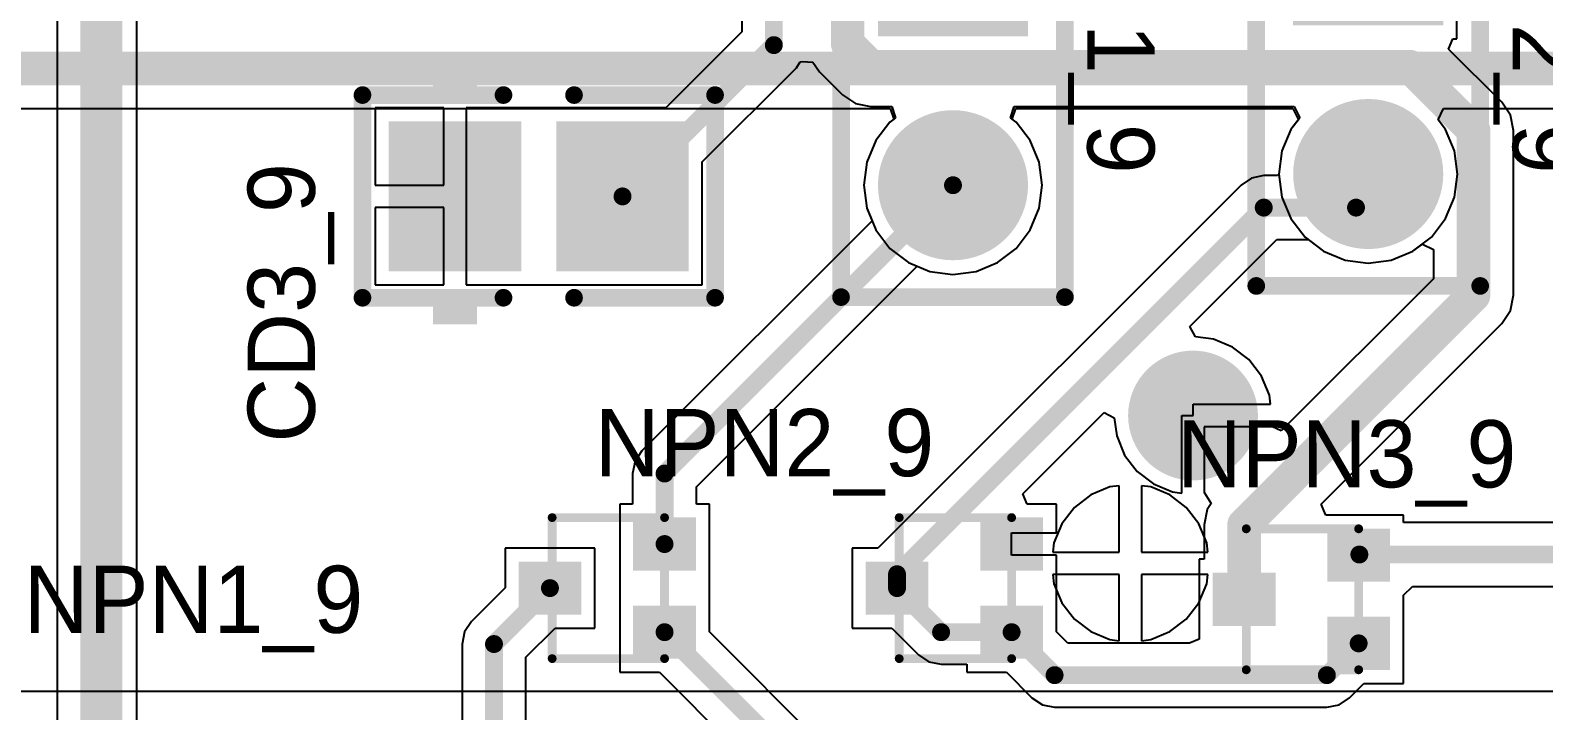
# Model space of a CAD drawing. Header units: millimetres. Extents: x 0.67 to 7.75, y 0.64 to 6.06.
# Drawn here: x 3.991 to 4.667, y 3.335 to 3.639 of the extents above; entities that cross this region are included whole.
import ezdxf

# ---------------------------------------------------------------- set-up
doc = ezdxf.new("R2010")
doc.units = ezdxf.units.MM
doc.header["$MEASUREMENT"] = 0
for name, color, linetype in [('BottomLayer', 5, 'Continuous'), ('BottomSolder', 6, 'Continuous'), ('MultiLayer', 9, 'Continuous'), ('PadHoleLayer', 156, 'Continuous'), ('TopLayer', 1, 'Continuous'), ('TopOverlay', 2, 'Continuous'), ('TopPaste', 8, 'Continuous'), ('TopSolder', 216, 'Continuous'), ('ViaHoleLayer', 16, 'Continuous')]:
    doc.layers.add(name, color=color, linetype=linetype)

# ---------------------------------------------------------------- blocks, each defined once
blk = doc.blocks.new('MMBT3904T_243')
at = {"layer": 'TopLayer'}
for points in [[(0.00787, -0.01004), (0.00787, 0.01004), (-0.00787, -0.01004), (-0.00787, 0.01004)], [(-0.01181, -0.06122), (-0.01181, -0.04114), (-0.02756, -0.06122), (-0.02756, -0.04114)], [(0.02756, -0.06122), (0.02756, -0.04114), (0.01181, -0.06122), (0.01181, -0.04114)]]:
    blk.add_solid(points, dxfattribs=at)
at = {"layer": 'TopOverlay', "const_width": 0.00394}
for points in [[(-0.0315, -0.00098), (0.0315, -0.00098)], [(-0.0315, -0.00098), (-0.0315, -0.05118)], [(0.0315, -0.00098), (0.0315, -0.05118)], [(-0.0315, -0.05118), (0.0315, -0.05118)]]:
    blk.add_lwpolyline(points, dxfattribs=at)
at = {"layer": 'TopOverlay', "const_width": 0.00197}
for points in [[(-0.03248, -0.00098, 1), (-0.03051, -0.00098, 1)], [(-0.03248, -0.00098, 1), (-0.03051, -0.00098, 1)], [(0.03051, -0.00098, 1), (0.03248, -0.00098, 1)], [(0.03051, -0.00098, 1), (0.03248, -0.00098, 1)], [(-0.03248, -0.05118, 1), (-0.03051, -0.05118, 1)], [(-0.03248, -0.05118, 1), (-0.03051, -0.05118, 1)], [(0.03051, -0.05118, 1), (0.03248, -0.05118, 1)], [(0.03051, -0.05118, 1), (0.03248, -0.05118, 1)]]:
    blk.add_lwpolyline(points, format="xyb", close=True, dxfattribs=at)
at = {"layer": 'TopPaste'}
for points in [[(0.00787, -0.01004), (0.00787, 0.01004), (-0.00787, -0.01004), (-0.00787, 0.01004)], [(-0.01181, -0.06122), (-0.01181, -0.04114), (-0.02756, -0.06122), (-0.02756, -0.04114)], [(0.02756, -0.06122), (0.02756, -0.04114), (0.01181, -0.06122), (0.01181, -0.04114)]]:
    blk.add_solid(points, dxfattribs=at)
at = {"layer": 'TopSolder'}
for points in [[(0.01187, -0.01404), (0.01187, 0.01404), (-0.01187, -0.01404), (-0.01187, 0.01404)], [(-0.00781, -0.06522), (-0.00781, -0.03714), (-0.03156, -0.06522), (-0.03156, -0.03714)], [(0.03156, -0.06522), (0.03156, -0.03714), (0.00781, -0.06522), (0.00781, -0.03714)]]:
    blk.add_solid(points, dxfattribs=at)
blk = doc.blocks.new('MMBT3904T_244')
at = {"layer": 'TopLayer'}
for points in [[(0.00787, -0.01004), (0.00787, 0.01004), (-0.00787, -0.01004), (-0.00787, 0.01004)], [(-0.01181, -0.06122), (-0.01181, -0.04114), (-0.02756, -0.06122), (-0.02756, -0.04114)], [(0.02756, -0.06122), (0.02756, -0.04114), (0.01181, -0.06122), (0.01181, -0.04114)]]:
    blk.add_solid(points, dxfattribs=at)
at = {"layer": 'TopOverlay', "const_width": 0.00394}
for points in [[(-0.0315, -0.00098), (0.0315, -0.00098)], [(-0.0315, -0.00098), (-0.0315, -0.05118)], [(0.0315, -0.00098), (0.0315, -0.05118)], [(-0.0315, -0.05118), (0.0315, -0.05118)]]:
    blk.add_lwpolyline(points, dxfattribs=at)
at = {"layer": 'TopOverlay', "const_width": 0.00197}
for points in [[(-0.03248, -0.00098, 1), (-0.03051, -0.00098, 1)], [(-0.03248, -0.00098, 1), (-0.03051, -0.00098, 1)], [(0.03051, -0.00098, 1), (0.03248, -0.00098, 1)], [(0.03051, -0.00098, 1), (0.03248, -0.00098, 1)], [(-0.03248, -0.05118, 1), (-0.03051, -0.05118, 1)], [(-0.03248, -0.05118, 1), (-0.03051, -0.05118, 1)], [(0.03051, -0.05118, 1), (0.03248, -0.05118, 1)], [(0.03051, -0.05118, 1), (0.03248, -0.05118, 1)]]:
    blk.add_lwpolyline(points, format="xyb", close=True, dxfattribs=at)
at = {"layer": 'TopPaste'}
for points in [[(0.00787, -0.01004), (0.00787, 0.01004), (-0.00787, -0.01004), (-0.00787, 0.01004)], [(-0.01181, -0.06122), (-0.01181, -0.04114), (-0.02756, -0.06122), (-0.02756, -0.04114)], [(0.02756, -0.06122), (0.02756, -0.04114), (0.01181, -0.06122), (0.01181, -0.04114)]]:
    blk.add_solid(points, dxfattribs=at)
at = {"layer": 'TopSolder'}
for points in [[(0.01187, -0.01404), (0.01187, 0.01404), (-0.01187, -0.01404), (-0.01187, 0.01404)], [(-0.00781, -0.06522), (-0.00781, -0.03714), (-0.03156, -0.06522), (-0.03156, -0.03714)], [(0.03156, -0.06522), (0.03156, -0.03714), (0.00781, -0.06522), (0.00781, -0.03714)]]:
    blk.add_solid(points, dxfattribs=at)
blk = doc.blocks.new('MMBT3904T_245')
at = {"layer": 'TopLayer'}
for points in [[(0.00787, -0.01004), (0.00787, 0.01004), (-0.00787, -0.01004), (-0.00787, 0.01004)], [(-0.01181, -0.06122), (-0.01181, -0.04114), (-0.02756, -0.06122), (-0.02756, -0.04114)], [(0.02756, -0.06122), (0.02756, -0.04114), (0.01181, -0.06122), (0.01181, -0.04114)]]:
    blk.add_solid(points, dxfattribs=at)
at = {"layer": 'TopOverlay', "const_width": 0.00394}
for points in [[(-0.0315, -0.00098), (0.0315, -0.00098)], [(-0.0315, -0.00098), (-0.0315, -0.05118)], [(0.0315, -0.00098), (0.0315, -0.05118)], [(-0.0315, -0.05118), (0.0315, -0.05118)]]:
    blk.add_lwpolyline(points, dxfattribs=at)
at = {"layer": 'TopOverlay', "const_width": 0.00197}
for points in [[(-0.03248, -0.00098, 1), (-0.03051, -0.00098, 1)], [(-0.03248, -0.00098, 1), (-0.03051, -0.00098, 1)], [(0.03051, -0.00098, 1), (0.03248, -0.00098, 1)], [(0.03051, -0.00098, 1), (0.03248, -0.00098, 1)], [(-0.03248, -0.05118, 1), (-0.03051, -0.05118, 1)], [(-0.03248, -0.05118, 1), (-0.03051, -0.05118, 1)], [(0.03051, -0.05118, 1), (0.03248, -0.05118, 1)], [(0.03051, -0.05118, 1), (0.03248, -0.05118, 1)]]:
    blk.add_lwpolyline(points, format="xyb", close=True, dxfattribs=at)
at = {"layer": 'TopPaste'}
for points in [[(0.00787, -0.01004), (0.00787, 0.01004), (-0.00787, -0.01004), (-0.00787, 0.01004)], [(-0.01181, -0.06122), (-0.01181, -0.04114), (-0.02756, -0.06122), (-0.02756, -0.04114)], [(0.02756, -0.06122), (0.02756, -0.04114), (0.01181, -0.06122), (0.01181, -0.04114)]]:
    blk.add_solid(points, dxfattribs=at)
at = {"layer": 'TopSolder'}
for points in [[(0.01187, -0.01404), (0.01187, 0.01404), (-0.01187, -0.01404), (-0.01187, 0.01404)], [(-0.00781, -0.06522), (-0.00781, -0.03714), (-0.03156, -0.06522), (-0.03156, -0.03714)], [(0.03156, -0.06522), (0.03156, -0.03714), (0.00781, -0.06522), (0.00781, -0.03714)]]:
    blk.add_solid(points, dxfattribs=at)
blk = doc.blocks.new('HDR1X2_246')
at = {"layer": 'BottomLayer', "const_width": 0.02953}
blk.add_lwpolyline([(0.08524, 0, 1), (0.11476, 0, 1)], format="xyb", close=True, dxfattribs=at)
at = {"layer": 'BottomLayer'}
blk.add_solid([(-0.02953, -0.02953), (0.02953, -0.02953), (-0.02953, 0.02953), (0.02953, 0.02953)], dxfattribs=at)
at = {"layer": 'BottomSolder', "const_width": 0.03353}
blk.add_lwpolyline([(0.08324, 0, 1), (0.11676, 0, 1)], format="xyb", close=True, dxfattribs=at)
at = {"layer": 'BottomSolder'}
blk.add_solid([(-0.03353, -0.03353), (0.03353, -0.03353), (-0.03353, 0.03353), (0.03353, 0.03353)], dxfattribs=at)
at = {"layer": 'MultiLayer', "const_width": 0.02953}
blk.add_lwpolyline([(0.08524, 0, 1), (0.11476, 0, 1)], format="xyb", close=True, dxfattribs=at)
at = {"layer": 'MultiLayer'}
blk.add_solid([(-0.02953, -0.02953), (0.02953, -0.02953), (-0.02953, 0.02953), (0.02953, 0.02953)], dxfattribs=at)
at = {"layer": 'PadHoleLayer', "const_width": 0.01772}
for points in [[(-0.00886, 0, 1), (0.00886, 0, 1)], [(0.09114, 0, 1), (0.10886, 0, 1)]]:
    blk.add_lwpolyline(points, format="xyb", close=True, dxfattribs=at)
at = {"layer": 'TopLayer', "const_width": 0.02953}
blk.add_lwpolyline([(0.08524, 0, 1), (0.11476, 0, 1)], format="xyb", close=True, dxfattribs=at)
at = {"layer": 'TopLayer'}
blk.add_solid([(-0.02953, -0.02953), (0.02953, -0.02953), (-0.02953, 0.02953), (0.02953, 0.02953)], dxfattribs=at)
at = {"layer": 'TopOverlay', "const_width": 0.00787}
for points in [[(-0.05, -0.05), (-0.05, 0.05)], [(0.15, 0.05), (-0.05, 0.05)], [(0.15, -0.05), (0.15, 0.05)], [(0.15, -0.05), (-0.05, -0.05)]]:
    blk.add_lwpolyline(points, dxfattribs=at)
at = {"layer": 'TopOverlay', "const_width": 0.00394}
for points in [[(-0.05197, 0.05, 1), (-0.04803, 0.05, 1)], [(-0.05197, 0.05, 1), (-0.04803, 0.05, 1)], [(0.14803, 0.05, 1), (0.15197, 0.05, 1)], [(0.14803, 0.05, 1), (0.15197, 0.05, 1)], [(-0.05197, -0.05, 1), (-0.04803, -0.05, 1)], [(-0.05197, -0.05, 1), (-0.04803, -0.05, 1)], [(0.14803, -0.05, 1), (0.15197, -0.05, 1)], [(0.14803, -0.05, 1), (0.15197, -0.05, 1)]]:
    blk.add_lwpolyline(points, format="xyb", close=True, dxfattribs=at)
at = {"layer": 'TopSolder', "const_width": 0.03353}
blk.add_lwpolyline([(0.08324, 0, 1), (0.11676, 0, 1)], format="xyb", close=True, dxfattribs=at)
at = {"layer": 'TopSolder'}
blk.add_solid([(-0.03353, -0.03353), (0.03353, -0.03353), (-0.03353, 0.03353), (0.03353, 0.03353)], dxfattribs=at)
blk = doc.blocks.new('HDR1X2_247')
at = {"layer": 'BottomLayer', "const_width": 0.02953}
blk.add_lwpolyline([(0.08524, 0, 1), (0.11476, 0, 1)], format="xyb", close=True, dxfattribs=at)
at = {"layer": 'BottomLayer'}
blk.add_solid([(-0.02953, -0.02953), (0.02953, -0.02953), (-0.02953, 0.02953), (0.02953, 0.02953)], dxfattribs=at)
at = {"layer": 'BottomSolder', "const_width": 0.03353}
blk.add_lwpolyline([(0.08324, 0, 1), (0.11676, 0, 1)], format="xyb", close=True, dxfattribs=at)
at = {"layer": 'BottomSolder'}
blk.add_solid([(-0.03353, -0.03353), (0.03353, -0.03353), (-0.03353, 0.03353), (0.03353, 0.03353)], dxfattribs=at)
at = {"layer": 'MultiLayer', "const_width": 0.02953}
blk.add_lwpolyline([(0.08524, 0, 1), (0.11476, 0, 1)], format="xyb", close=True, dxfattribs=at)
at = {"layer": 'MultiLayer'}
blk.add_solid([(-0.02953, -0.02953), (0.02953, -0.02953), (-0.02953, 0.02953), (0.02953, 0.02953)], dxfattribs=at)
at = {"layer": 'PadHoleLayer', "const_width": 0.01772}
for points in [[(-0.00886, 0, 1), (0.00886, 0, 1)], [(0.09114, 0, 1), (0.10886, 0, 1)]]:
    blk.add_lwpolyline(points, format="xyb", close=True, dxfattribs=at)
at = {"layer": 'TopLayer', "const_width": 0.02953}
blk.add_lwpolyline([(0.08524, 0, 1), (0.11476, 0, 1)], format="xyb", close=True, dxfattribs=at)
at = {"layer": 'TopLayer'}
blk.add_solid([(-0.02953, -0.02953), (0.02953, -0.02953), (-0.02953, 0.02953), (0.02953, 0.02953)], dxfattribs=at)
at = {"layer": 'TopOverlay', "const_width": 0.00787}
for points in [[(-0.05, -0.05), (-0.05, 0.05)], [(0.15, 0.05), (-0.05, 0.05)], [(0.15, -0.05), (0.15, 0.05)], [(0.15, -0.05), (-0.05, -0.05)]]:
    blk.add_lwpolyline(points, dxfattribs=at)
at = {"layer": 'TopOverlay', "const_width": 0.00394}
for points in [[(-0.05197, 0.05, 1), (-0.04803, 0.05, 1)], [(-0.05197, 0.05, 1), (-0.04803, 0.05, 1)], [(0.14803, 0.05, 1), (0.15197, 0.05, 1)], [(0.14803, 0.05, 1), (0.15197, 0.05, 1)], [(-0.05197, -0.05, 1), (-0.04803, -0.05, 1)], [(-0.05197, -0.05, 1), (-0.04803, -0.05, 1)], [(0.14803, -0.05, 1), (0.15197, -0.05, 1)], [(0.14803, -0.05, 1), (0.15197, -0.05, 1)]]:
    blk.add_lwpolyline(points, format="xyb", close=True, dxfattribs=at)
at = {"layer": 'TopSolder', "const_width": 0.03353}
blk.add_lwpolyline([(0.08324, 0, 1), (0.11676, 0, 1)], format="xyb", close=True, dxfattribs=at)
at = {"layer": 'TopSolder'}
blk.add_solid([(-0.03353, -0.03353), (0.03353, -0.03353), (-0.03353, 0.03353), (0.03353, 0.03353)], dxfattribs=at)
blk = doc.blocks.new('CC2012_0805_252')
at = {"layer": 'TopLayer'}
for points in [[(-0.06299, -0.02953), (-0.01181, -0.02953), (-0.06299, 0.02953), (-0.01181, 0.02953)], [(0.01181, -0.02953), (0.06299, -0.02953), (0.01181, 0.02953), (0.06299, 0.02953)]]:
    blk.add_solid(points, dxfattribs=at)
at = {"layer": 'TopOverlay', "const_width": 0.00787}
for points in [[(-0.07874, -0.04528), (-0.07874, 0.04528)], [(-0.07874, 0.04528), (-0.01575, 0.04528)], [(0.01575, 0.04528), (0.07874, 0.04528)], [(0.07874, -0.04528), (0.07874, 0.04528)], [(-0.07874, -0.04528), (-0.01575, -0.04528)], [(0.01575, -0.04528), (0.07874, -0.04528)]]:
    blk.add_lwpolyline(points, dxfattribs=at)
at = {"layer": 'TopOverlay', "const_width": 0.00394}
for points in [[(-0.08071, 0.04528, 1), (-0.07677, 0.04528, 1)], [(-0.08071, 0.04528, 1), (-0.07677, 0.04528, 1)], [(-0.01772, 0.04528, 1), (-0.01378, 0.04528, 1)], [(0.01378, 0.04528, 1), (0.01772, 0.04528, 1)], [(0.07677, 0.04528, 1), (0.08071, 0.04528, 1)], [(0.07677, 0.04528, 1), (0.08071, 0.04528, 1)], [(-0.08071, -0.04528, 1), (-0.07677, -0.04528, 1)], [(-0.08071, -0.04528, 1), (-0.07677, -0.04528, 1)], [(-0.01772, -0.04528, 1), (-0.01378, -0.04528, 1)], [(0.01378, -0.04528, 1), (0.01772, -0.04528, 1)], [(0.07677, -0.04528, 1), (0.08071, -0.04528, 1)], [(0.07677, -0.04528, 1), (0.08071, -0.04528, 1)]]:
    blk.add_lwpolyline(points, format="xyb", close=True, dxfattribs=at)
at = {"layer": 'TopOverlay'}
for points in [[(-0.04724, 0.04882), (-0.02756, 0.04882), (-0.04724, 0.05669), (-0.02756, 0.05669)], [(-0.04724, -0.05709), (-0.02756, -0.05709), (-0.04724, -0.04921), (-0.02756, -0.04921)]]:
    blk.add_solid(points, dxfattribs=at)
at = {"layer": 'TopPaste'}
for points in [[(-0.06299, -0.02953), (-0.01181, -0.02953), (-0.06299, 0.02953), (-0.01181, 0.02953)], [(0.01181, -0.02953), (0.06299, -0.02953), (0.01181, 0.02953), (0.06299, 0.02953)]]:
    blk.add_solid(points, dxfattribs=at)
at = {"layer": 'TopSolder'}
for points in [[(-0.06699, -0.03353), (-0.00781, -0.03353), (-0.06699, 0.03353), (-0.00781, 0.03353)], [(0.00781, -0.03353), (0.06699, -0.03353), (0.00781, 0.03353), (0.06699, 0.03353)]]:
    blk.add_solid(points, dxfattribs=at)

msp = doc.modelspace()

# ---------------------------------------------------------------- linework, layer by layer
at = {"layer": 'BottomLayer'}
for p, q in [((3.82643, 3.60416), (4.37475, 3.60416)), ((4.37475, 3.60416), (4.37636, 3.59942)), ((4.42923, 3.59942), (4.43084, 3.60416)), ((4.43084, 3.60416), (4.55459, 3.60416)), ((4.55459, 3.60416), (4.55705, 3.59916)), ((4.61945, 3.59916), (4.62192, 3.60416)), ((4.62192, 3.60416), (4.74257, 3.60416)), ((4.3746, 3.59808), (4.36827, 3.58982)), ((4.37636, 3.59942), (4.3746, 3.59808)), ((4.43099, 3.59808), (4.42923, 3.59942)), ((4.43732, 3.58982), (4.43099, 3.59808)), ((4.55705, 3.59916), (4.55372, 3.59482)), ((4.62278, 3.59482), (4.61945, 3.59916)), ((4.36827, 3.58982), (4.36429, 3.5802)), ((4.44131, 3.5802), (4.43732, 3.58982)), ((4.55372, 3.59482), (4.54974, 3.5852)), ((4.62676, 3.5852), (4.62278, 3.59482)), ((4.54974, 3.5852), (4.54838, 3.57489)), ((4.62812, 3.57489), (4.62676, 3.5852)), ((4.36429, 3.5802), (4.36293, 3.56989)), ((4.44266, 3.56989), (4.44131, 3.5802)), ((4.36293, 3.56989), (4.36429, 3.55957)), ((4.44131, 3.55957), (4.44266, 3.56989)), ((4.54838, 3.57489), (4.54974, 3.56457)), ((4.62676, 3.56457), (4.62812, 3.57489)), ((4.54974, 3.56457), (4.55372, 3.55495)), ((4.62278, 3.55495), (4.62676, 3.56457)), ((4.36429, 3.55957), (4.36827, 3.54995)), ((4.43732, 3.54995), (4.44131, 3.55957)), ((4.36827, 3.54995), (4.3746, 3.54169)), ((4.43099, 3.54169), (4.43732, 3.54995)), ((4.55372, 3.55495), (4.56006, 3.54669)), ((4.61644, 3.54669), (4.62278, 3.55495)), ((4.56006, 3.54669), (4.56832, 3.54036)), ((4.60819, 3.54036), (4.61644, 3.54669)), ((4.3746, 3.54169), (4.38286, 3.53536)), ((4.38286, 3.53536), (4.39248, 3.53138)), ((4.41311, 3.53138), (4.42273, 3.53536)), ((4.42273, 3.53536), (4.43099, 3.54169)), ((4.56832, 3.54036), (4.57793, 3.53638)), ((4.57793, 3.53638), (4.58825, 3.53502)), ((4.58825, 3.53502), (4.59857, 3.53638)), ((4.59857, 3.53638), (4.60819, 3.54036)), ((4.39248, 3.53138), (4.4028, 3.53002)), ((4.4028, 3.53002), (4.41311, 3.53138)), ((4.47286, 3.4351), (4.46435, 3.43157)), ((4.477, 3.43564), (4.47286, 3.4351)), ((4.477, 3.406), (4.477, 3.43564)), ((4.49114, 3.4351), (4.487, 3.43564)), ((4.487, 3.43564), (4.487, 3.406)), ((4.49965, 3.43157), (4.49114, 3.4351)), ((4.46435, 3.43157), (4.45704, 3.42596)), ((4.50696, 3.42596), (4.49965, 3.43157)), ((4.45704, 3.42596), (4.45143, 3.41865)), ((4.51257, 3.41865), (4.50696, 3.42596)), ((4.45143, 3.41865), (4.4479, 3.41014)), ((4.5161, 3.41014), (4.51257, 3.41865)), ((4.4479, 3.41014), (4.44736, 3.406)), ((4.51664, 3.406), (4.5161, 3.41014)), ((4.44736, 3.406), (4.477, 3.406)), ((4.487, 3.406), (4.51664, 3.406)), ((4.477, 3.396), (4.44736, 3.396)), ((4.44736, 3.396), (4.4479, 3.39186)), ((4.477, 3.36636), (4.477, 3.396)), ((4.51664, 3.396), (4.487, 3.396)), ((4.487, 3.396), (4.487, 3.36636)), ((4.5161, 3.39186), (4.51664, 3.396)), ((4.4479, 3.39186), (4.45143, 3.38335)), ((4.51257, 3.38335), (4.5161, 3.39186)), ((4.45143, 3.38335), (4.45704, 3.37604)), ((4.50696, 3.37604), (4.51257, 3.38335)), ((4.45704, 3.37604), (4.46435, 3.37043)), ((4.49965, 3.37043), (4.50696, 3.37604)), ((4.46435, 3.37043), (4.47286, 3.3669)), ((4.47286, 3.3669), (4.477, 3.36636)), ((4.487, 3.36636), (4.49114, 3.3669)), ((4.49114, 3.3669), (4.49965, 3.37043)), ((6.82032, 3.34375), (2.66432, 3.34375))]:
    msp.add_line(p, q, dxfattribs=at)
at = {"layer": 'BottomLayer', "const_width": 0.015}
msp.add_lwpolyline([(3.796, 3.622), (4.773, 3.622)], dxfattribs=at)
at = {"layer": 'BottomLayer', "const_width": 0.025}
msp.add_lwpolyline([(4.4975, 3.467, 1), (4.5225, 3.467, 1)], format="xyb", close=True, dxfattribs=at)
at = {"layer": 'BottomSolder', "const_width": 0.029}
msp.add_lwpolyline([(4.4955, 3.467, 1), (4.5245, 3.467, 1)], format="xyb", close=True, dxfattribs=at)
at = {"layer": 'MultiLayer', "const_width": 0.025}
msp.add_lwpolyline([(4.4975, 3.467, 1), (4.5225, 3.467, 1)], format="xyb", close=True, dxfattribs=at)
at = {"layer": 'TopLayer'}
for p, q in [((4.00266, 3.9276), (4.00266, 1.08601)), ((4.03834, 1.0934), (4.03834, 3.87915)), ((4.30852, 3.74411), (4.30852, 3.6384)), ((4.62778, 3.63536), (4.62778, 3.71441)), ((4.30852, 3.6384), (4.27454, 3.60441)), ((4.62414, 3.63074), (4.62605, 3.63536)), ((4.6479, 3.60698), (4.62414, 3.63074)), ((4.62605, 3.63536), (4.62778, 3.63536)), ((4.33289, 3.62239), (4.33461, 3.62496)), ((4.33461, 3.62496), (4.33538, 3.62518)), ((4.33538, 3.62518), (4.34026, 3.62483)), ((4.34026, 3.62483), (4.34315, 3.62049)), ((4.29079, 3.58029), (4.33289, 3.62239)), ((4.33289, 3.62239), (4.33289, 3.62239)), ((4.34315, 3.62049), (4.3534, 3.61024)), ((4.3534, 3.61024), (4.3534, 3.61024)), ((4.3534, 3.61024), (4.35919, 3.60637)), ((4.17539, 3.60441), (4.1448, 3.60441)), ((4.1448, 3.60441), (4.1448, 3.56989)), ((4.17539, 3.56989), (4.17539, 3.60441)), ((4.21461, 3.60441), (4.18539, 3.60441)), ((4.18539, 3.60441), (4.18539, 3.56489)), ((4.21598, 3.60441), (4.21461, 3.60441)), ((4.21961, 3.60441), (4.21598, 3.60441)), ((4.22098, 3.60441), (4.21961, 3.60441)), ((4.27454, 3.60441), (4.22098, 3.60441)), ((4.35919, 3.60637), (4.36602, 3.60502)), ((4.36602, 3.60502), (4.37543, 3.60502)), ((4.37543, 3.60502), (4.37713, 3.60002)), ((4.42846, 3.60002), (4.43016, 3.60502)), ((4.43016, 3.60502), (4.55524, 3.60502)), ((4.55524, 3.60502), (4.55771, 3.60002)), ((4.65176, 3.60119), (4.6479, 3.60698)), ((4.3746, 3.59808), (4.36827, 3.58982)), ((4.37713, 3.60002), (4.3746, 3.59808)), ((4.43099, 3.59808), (4.42846, 3.60002)), ((4.43732, 3.58982), (4.43099, 3.59808)), ((4.55771, 3.60002), (4.55372, 3.59482)), ((4.65312, 3.59437), (4.65176, 3.60119)), ((4.36827, 3.58982), (4.36429, 3.5802)), ((4.44131, 3.5802), (4.43732, 3.58982)), ((4.55372, 3.59482), (4.54974, 3.5852)), ((4.65312, 3.59436), (4.65312, 3.59437)), ((4.65312, 3.5207), (4.65312, 3.59436)), ((4.54974, 3.5852), (4.54838, 3.57489)), ((4.29079, 3.52536), (4.29079, 3.58029)), ((4.36429, 3.5802), (4.36293, 3.56989)), ((4.44266, 3.56989), (4.44131, 3.5802)), ((4.1448, 3.56989), (4.17539, 3.56989)), ((4.36293, 3.56989), (4.36429, 3.55957)), ((4.53149, 3.56998), (4.36927, 3.40776)), ((4.44131, 3.55957), (4.44266, 3.56989)), ((4.53612, 3.57307), (4.53149, 3.56998)), ((4.53149, 3.56998), (4.53149, 3.56998)), ((4.54158, 3.57416), (4.53612, 3.57307)), ((4.54775, 3.57416), (4.54158, 3.57416)), ((4.54158, 3.57416), (4.54158, 3.57416)), ((4.54838, 3.57489), (4.54775, 3.57416)), ((4.18539, 3.56489), (4.18539, 3.52536)), ((4.17539, 3.55989), (4.1448, 3.55989)), ((4.1448, 3.55989), (4.1448, 3.52536)), ((4.17539, 3.52536), (4.17539, 3.55989)), ((4.36429, 3.55957), (4.36663, 3.55391)), ((4.43732, 3.54995), (4.44131, 3.55957)), ((4.36663, 3.55391), (4.26388, 3.45116)), ((4.43099, 3.54169), (4.43732, 3.54995)), ((4.50859, 3.50671), (4.54749, 3.54561)), ((4.54749, 3.54561), (4.56147, 3.54561)), ((4.56147, 3.54561), (4.56832, 3.54036)), ((4.60819, 3.54036), (4.61244, 3.54362)), ((4.61244, 3.54362), (4.61744, 3.54115)), ((4.41311, 3.53138), (4.42273, 3.53536)), ((4.42273, 3.53536), (4.43099, 3.54169)), ((4.56832, 3.54036), (4.57793, 3.53638)), ((4.57793, 3.53638), (4.58825, 3.53502)), ((4.58825, 3.53502), (4.59857, 3.53638)), ((4.59857, 3.53638), (4.60819, 3.54036)), ((4.61744, 3.54115), (4.61744, 3.52809)), ((4.28825, 3.43515), (4.38682, 3.53372)), ((4.38682, 3.53372), (4.39248, 3.53138)), ((4.39248, 3.53138), (4.4028, 3.53002)), ((4.4028, 3.53002), (4.41311, 3.53138)), ((4.1448, 3.52536), (4.17539, 3.52536)), ((4.18539, 3.52536), (4.21461, 3.52536)), ((4.21461, 3.52536), (4.21598, 3.52536)), ((4.21598, 3.52536), (4.21961, 3.52536)), ((4.21961, 3.52536), (4.22098, 3.52536)), ((4.22098, 3.52536), (4.29079, 3.52536)), ((4.61744, 3.52809), (4.54943, 3.46009)), ((4.65176, 3.51387), (4.65312, 3.5207)), ((4.6479, 3.50808), (4.65176, 3.51387)), ((4.51111, 3.50216), (4.50859, 3.50671)), ((4.51914, 3.5011), (4.51111, 3.50216)), ((4.56726, 3.42745), (4.6479, 3.50808)), ((4.52765, 3.49757), (4.51914, 3.5011)), ((4.53496, 3.49196), (4.52765, 3.49757)), ((4.54057, 3.48465), (4.53496, 3.49196)), ((4.5441, 3.47614), (4.54057, 3.48465)), ((4.54464, 3.472), (4.5441, 3.47614)), ((4.43394, 3.43206), (4.47029, 3.46841)), ((4.47029, 3.46841), (4.47484, 3.46589)), ((4.51, 3.467), (4.51, 3.472)), ((4.51, 3.472), (4.54464, 3.472)), ((4.47484, 3.46589), (4.4759, 3.45786)), ((4.505, 3.43236), (4.505, 3.467)), ((4.505, 3.467), (4.51, 3.467)), ((4.54555, 3.462), (4.515, 3.462)), ((4.515, 3.462), (4.515, 3.43236)), ((4.54943, 3.46009), (4.54555, 3.462)), ((4.4759, 3.45786), (4.47943, 3.44935)), ((4.26388, 3.45116), (4.26079, 3.44653)), ((4.47943, 3.44935), (4.48504, 3.44204)), ((4.26079, 3.44653), (4.2597, 3.44107)), ((4.2597, 3.44107), (4.2597, 3.44107)), ((4.2597, 3.44107), (4.2597, 3.42745)), ((4.48504, 3.44204), (4.49235, 3.43643)), ((4.28825, 3.42745), (4.28825, 3.43515)), ((4.49235, 3.43643), (4.50086, 3.4329)), ((4.2597, 3.42745), (4.25394, 3.42745)), ((4.25394, 3.42745), (4.25394, 3.39308)), ((4.29402, 3.42745), (4.28825, 3.42745)), ((4.29402, 3.39308), (4.29402, 3.42745)), ((4.43586, 3.42745), (4.43394, 3.43206)), ((4.44902, 3.42745), (4.43586, 3.42745)), ((4.44902, 3.41457), (4.44902, 3.42745)), ((4.50086, 3.4329), (4.505, 3.43236)), ((4.515, 3.43236), (4.5152, 3.43238)), ((4.5152, 3.43238), (4.5181, 3.42772)), ((4.5181, 3.42772), (4.51631, 3.42504)), ((4.56933, 3.42245), (4.56726, 3.42745)), ((4.51631, 3.42504), (4.51495, 3.41821)), ((4.60402, 3.42245), (4.56933, 3.42245)), ((4.60402, 3.41916), (4.60402, 3.42245)), ((4.42898, 3.40457), (4.42898, 3.41457)), ((4.42898, 3.41457), (4.44902, 3.41457)), ((4.51495, 3.41821), (4.51495, 3.40276)), ((4.68592, 3.41916), (4.60402, 3.41916)), ((4.24283, 3.40776), (4.20276, 3.40776)), ((4.20276, 3.40776), (4.20276, 3.39003)), ((4.24283, 3.37201), (4.24283, 3.40776)), ((4.36927, 3.40776), (4.35776, 3.40776)), ((4.35776, 3.40776), (4.35776, 3.37201)), ((4.44902, 3.40457), (4.42898, 3.40457)), ((4.44902, 3.3917), (4.44902, 3.40457)), ((4.51495, 3.40276), (4.51276, 3.40276)), ((4.51276, 3.40276), (4.51276, 3.36701)), ((4.20276, 3.39003), (4.1877, 3.37498)), ((4.25394, 3.39308), (4.25394, 3.3917)), ((4.25394, 3.3917), (4.25394, 3.38808)), ((4.25394, 3.38808), (4.25394, 3.3867)), ((4.25394, 3.3867), (4.25394, 3.35233)), ((4.29402, 3.3917), (4.29402, 3.39308)), ((4.29402, 3.38808), (4.29402, 3.3917)), ((4.29402, 3.3867), (4.29402, 3.38808)), ((4.29402, 3.37035), (4.29402, 3.3867)), ((4.44902, 3.38807), (4.44902, 3.3917)), ((4.44902, 3.3917), (4.44902, 3.3917)), ((4.44902, 3.37035), (4.44902, 3.38807)), ((4.44902, 3.38807), (4.44902, 3.38807)), ((4.60402, 3.3867), (4.60797, 3.39061)), ((4.60402, 3.38307), (4.60402, 3.3867)), ((4.60797, 3.39061), (4.68592, 3.39061)), ((4.60402, 3.3817), (4.60402, 3.38307)), ((4.60402, 3.34733), (4.60402, 3.3817)), ((4.1877, 3.37498), (4.18461, 3.37035)), ((4.18461, 3.37035), (4.18352, 3.36489)), ((4.21207, 3.35897), (4.22511, 3.37201)), ((4.22511, 3.37201), (4.24283, 3.37201)), ((4.37863, 3.28573), (4.29402, 3.37035)), ((4.35776, 3.37201), (4.37548, 3.37201)), ((4.37548, 3.37201), (4.38739, 3.36011)), ((4.45409, 3.36527), (4.44902, 3.37035)), ((4.51276, 3.36701), (4.50848, 3.36527)), ((4.18352, 3.36489), (4.18352, 3.36489)), ((4.18352, 3.36489), (4.18352, 3.29788)), ((4.38739, 3.36011), (4.39202, 3.35701)), ((4.50848, 3.36527), (4.45409, 3.36527)), ((4.21207, 3.29788), (4.21207, 3.35897)), ((4.39202, 3.35701), (4.39748, 3.35593)), ((4.39748, 3.35593), (4.39748, 3.35593)), ((4.39748, 3.35593), (4.40894, 3.35593)), ((4.40894, 3.35593), (4.40894, 3.35233)), ((4.25394, 3.35233), (4.27166, 3.35233)), ((4.27166, 3.35233), (4.3695, 3.25449)), ((4.40894, 3.35233), (4.42666, 3.35233)), ((4.42666, 3.35233), (4.43808, 3.34091)), ((4.57987, 3.34091), (4.58629, 3.34733)), ((4.58629, 3.34733), (4.60402, 3.34733)), ((4.43808, 3.34091), (4.43808, 3.34091)), ((4.43808, 3.34091), (4.44271, 3.33781)), ((4.57524, 3.33781), (4.57987, 3.34091)), ((4.44271, 3.33781), (4.44818, 3.33673)), ((4.44818, 3.33673), (4.44818, 3.33673)), ((4.44818, 3.33673), (4.56977, 3.33673)), ((4.56977, 3.33673), (4.56978, 3.33673)), ((4.56978, 3.33673), (4.57524, 3.33781))]:
    msp.add_line(p, q, dxfattribs=at)
for points, const_width in [([(4.0205, 1.08601), (4.0205, 3.9276)], 0.015), ([(4.3228, 3.63248), (4.3228, 3.74411)], 0.008), ([(4.35577, 3.63311), (4.35577, 3.70666)], 0.015), ([(4.35577, 3.63311), (4.36602, 3.62286)], 0.015), ([(4.2552, 3.56489), (4.3228, 3.63248)], 0.008), ([(4.36602, 3.62286), (4.60679, 3.62286)], 0.015), ([(4.60679, 3.62286), (4.63528, 3.59437)], 0.015), ([(4.63528, 3.5207), (4.63528, 3.59437)], 0.015), ([(4.27398, 3.44107), (4.4028, 3.56989)], 0.008), ([(4.3778, 3.3961), (4.54158, 3.55989)], 0.008), ([(4.54158, 3.55989), (4.5828, 3.55989)], 0.008), ([(4.5328, 3.41821), (4.63528, 3.5207)], 0.015), ([(4.27398, 3.40957), (4.27398, 3.44107)], 0.008), ([(4.5328, 3.38489), (4.5328, 3.41821)], 0.015), ([(4.58429, 3.40489), (4.7228, 3.40489)], 0.008), ([(4.3778, 3.38989), (4.3778, 3.3961)], 0.008), ([(4.1978, 3.36489), (4.2228, 3.38989)], 0.008), ([(4.3778, 3.38989), (4.39748, 3.3702)], 0.008), ([(4.27398, 3.3702), (4.38189, 3.26229)], 0.008), ([(4.39748, 3.3702), (4.42898, 3.3702)], 0.008), ([(4.42898, 3.3702), (4.44818, 3.351)], 0.008), ([(4.1978, 3.26229), (4.1978, 3.36489)], 0.008), ([(4.56978, 3.351), (4.58398, 3.3652)], 0.008), ([(4.44818, 3.351), (4.56978, 3.351)], 0.008)]:
    msp.add_lwpolyline(points, dxfattribs=dict(at, const_width=const_width))
for points, const_width in [([(4.35202, 3.63311, 1), (4.35952, 3.63311, 1)], 0.0075), ([(4.35202, 3.63311, 1), (4.35952, 3.63311, 1)], 0.0075), ([(4.3208, 3.63248, 1), (4.3248, 3.63248, 1)], 0.004), ([(4.3208, 3.63248, 1), (4.3248, 3.63248, 1)], 0.004), ([(4.36227, 3.62286, 1), (4.36977, 3.62286, 1)], 0.0075), ([(4.36227, 3.62286, 1), (4.36977, 3.62286, 1)], 0.0075), ([(4.60304, 3.62286, 1), (4.61054, 3.62286, 1)], 0.0075), ([(4.60304, 3.62286, 1), (4.61054, 3.62286, 1)], 0.0075), ([(4.63153, 3.59437, 1), (4.63903, 3.59437, 1)], 0.0075), ([(4.63153, 3.59437, 1), (4.63903, 3.59437, 1)], 0.0075), ([(4.4008, 3.56989, 1), (4.4048, 3.56989, 1)], 0.004), ([(4.2532, 3.56489, 1), (4.2572, 3.56489, 1)], 0.004), ([(4.53958, 3.55989, 1), (4.54358, 3.55989, 1)], 0.004), ([(4.53958, 3.55989, 1), (4.54358, 3.55989, 1)], 0.004), ([(4.5808, 3.55989, 1), (4.5848, 3.55989, 1)], 0.004), ([(4.63153, 3.5207, 1), (4.63903, 3.5207, 1)], 0.0075), ([(4.63153, 3.5207, 1), (4.63903, 3.5207, 1)], 0.0075), ([(4.4975, 3.467, 1), (4.5225, 3.467, 1)], 0.025), ([(4.27198, 3.44107, 1), (4.27598, 3.44107, 1)], 0.004), ([(4.27198, 3.44107, 1), (4.27598, 3.44107, 1)], 0.004), ([(4.52905, 3.41821, 1), (4.53655, 3.41821, 1)], 0.0075), ([(4.52905, 3.41821, 1), (4.53655, 3.41821, 1)], 0.0075), ([(4.27198, 3.40957, 1), (4.27598, 3.40957, 1)], 0.004), ([(4.58229, 3.40489, 1), (4.58629, 3.40489, 1)], 0.004), ([(4.3758, 3.3961, 1), (4.3798, 3.3961, 1)], 0.004), ([(4.3758, 3.3961, 1), (4.3798, 3.3961, 1)], 0.004), ([(4.2208, 3.38989, 1), (4.2248, 3.38989, 1)], 0.004), ([(4.3758, 3.38989, 1), (4.3798, 3.38989, 1)], 0.004), ([(4.3758, 3.38989, 1), (4.3798, 3.38989, 1)], 0.004), ([(4.52905, 3.38489, 1), (4.53655, 3.38489, 1)], 0.0075), ([(4.27198, 3.3702, 1), (4.27598, 3.3702, 1)], 0.004), ([(4.39548, 3.3702, 1), (4.39948, 3.3702, 1)], 0.004), ([(4.39548, 3.3702, 1), (4.39948, 3.3702, 1)], 0.004), ([(4.42698, 3.3702, 1), (4.43098, 3.3702, 1)], 0.004), ([(4.42698, 3.3702, 1), (4.43098, 3.3702, 1)], 0.004), ([(4.1958, 3.36489, 1), (4.1998, 3.36489, 1)], 0.004), ([(4.1958, 3.36489, 1), (4.1998, 3.36489, 1)], 0.004), ([(4.58198, 3.3652, 1), (4.58598, 3.3652, 1)], 0.004), ([(4.44618, 3.351, 1), (4.45018, 3.351, 1)], 0.004), ([(4.44618, 3.351, 1), (4.45018, 3.351, 1)], 0.004), ([(4.56778, 3.351, 1), (4.57178, 3.351, 1)], 0.004), ([(4.56778, 3.351, 1), (4.57178, 3.351, 1)], 0.004)]:
    msp.add_lwpolyline(points, format="xyb", close=True, dxfattribs=dict(at, const_width=const_width))
at = {"layer": 'TopOverlay', "const_width": 0.008}
msp.add_lwpolyline([(4.0278, 2.71989), (4.0278, 4.12489)], dxfattribs=at)
at = {"layer": 'TopSolder', "const_width": 0.029}
msp.add_lwpolyline([(4.4955, 3.467, 1), (4.5245, 3.467, 1)], format="xyb", close=True, dxfattribs=at)
at = {"layer": 'ViaHoleLayer', "const_width": 0.014}
msp.add_lwpolyline([(4.503, 3.467, 1), (4.517, 3.467, 1)], format="xyb", close=True, dxfattribs=at)

# ---------------------------------------------------------------- block references
for name, p, rotation in [('HDR1X2_246', (4.58825, 3.67489), 270), ('HDR1X2_247', (4.4028, 3.66989), 270), ('MMBT3904T_245', (4.2228, 3.38989), 90), ('MMBT3904T_244', (4.3778, 3.38989), 90), ('MMBT3904T_243', (4.5328, 3.38489), 90)]:
    msp.add_blockref(name, p, dxfattribs=dict(rotation=rotation))
msp.add_blockref('CC2012_0805_252', (4.2178, 3.56489))

# ---------------------------------------------------------------- texts
at = {"layer": 'TopOverlay'}
for s, rotation, p in [('HD1_9', 270, (4.4628, 3.69989)), ('HD2_9', 270, (4.6528, 3.69989)), ('CD3_9', 90, (4.1178, 3.45489))]:
    msp.add_text(s, height=0.03, rotation=rotation, dxfattribs=at).set_placement(p)
for s, p in [('NPN2_9', (4.2428, 3.43989)), ('NPN3_9', (4.5028, 3.43489)), ('NPN1_9', (3.9878, 3.36989))]:
    msp.add_text(s, height=0.03, dxfattribs=at).set_placement(p)

doc.saveas('drawing.dxf')
